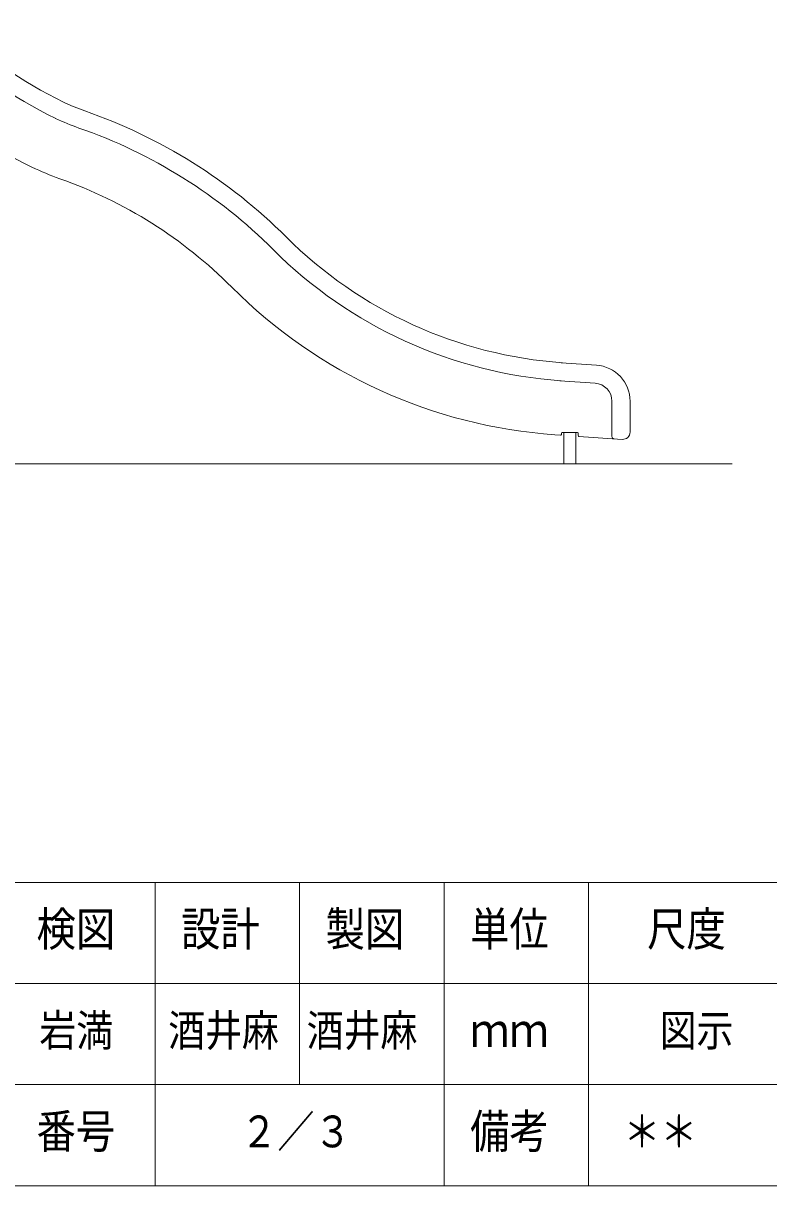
# Model space of a CAD drawing. Units: millimetres on the paper, scale 1:60. Extents: x 0 to 420, y -297 to 594.
# Drawn here: x 160.9 to 212.5, y 15 to 95.5 of the extents above; entities that cross this region are included whole.
import ezdxf
from ezdxf.enums import TextEntityAlignment as Align

# ---------------------------------------------------------------- set-up
doc = ezdxf.new("R2010")
doc.units = ezdxf.units.MM
doc.layers.add('LY_1', color=7, linetype='Continuous', lineweight=18)
doc.styles.add('ＭＳ ゴシック', font='')
doc.styles.get('ＭＳ ゴシック').set_extended_font_data('MS Gothic')

msp = doc.modelspace()

# ---------------------------------------------------------------- linework, layer by layer
at = {"layer": 'LY_1'}
for p, q in [((198.099, 71.989), (200.54, 71.818)), ((198.011, 70.742), (200.453, 70.571)), ((201.616, 69.324), (201.616, 66.886)), ((202.866, 69.324), (202.866, 67.18)), ((197.666, 67.001), (198.063, 66.979)), ((198.116, 67.097), (198.116, 67.029)), ((198.166, 67.147), (199.233, 67.147)), ((199.283, 67.097), (199.283, 66.941)), ((199.329, 66.891), (202.331, 66.681)), ((160, 29), (215, 29)), ((170, 22), (170, 15))]:
    msp.add_line(p, q, dxfattribs=at)
at = {"layer": 'LY_1', "lineweight": 9}
for p, q in [((198.283, 67.149), (198.283, 64.981)), ((199.116, 67.149), (199.116, 64.981)), ((62.781, 64.981), (209.923, 64.981)), ((17.5, 36), (402.5, 36)), ((170, 36), (170, 22)), ((180, 36), (180, 22)), ((190, 36), (190, 15)), ((200, 36), (200, 22)), ((160, 22), (402.5, 22)), ((200, 22), (200, 15)), ((17.5, 15), (402.5, 15))]:
    msp.add_line(p, q, dxfattribs=at)
at = {"layer": 'LY_1'}
for centre, radius, start, end in [((176.805, 117.003), 30, 225.80467, 244.03309), ((176.805, 117.003), 31.25, 225.80467, 244.03309), ((176.805, 117.003), 35, 225, 244.03309), ((169.507, 102.019), 13.333, 244.03309, 250.88527), ((153.134, 54.775), 36.667, 45, 70.88527), ((169.507, 102.019), 14.583, 244.03309, 250.88527), ((153.134, 54.775), 35.417, 45, 70.88527), ((169.507, 102.019), 18.333, 244.03309, 250.57451), ((152.878, 54.865), 31.667, 44.89132, 70.57451), ((200.275, 101.916), 30, 225, 266), ((200.275, 101.916), 31.25, 225, 266), ((200.108, 101.916), 35, 224.89132, 266), ((200.366, 69.324), 2.5, 0, 86), ((200.366, 69.324), 1.25, 0, 86), ((198.066, 67.029), 0.05, 266, 0), ((198.166, 67.097), 0.05, 90, 180), ((199.233, 67.097), 0.05, 0, 90), ((199.333, 66.941), 0.05, 180, 266), ((201.783, 66.886), 0.167, 180, 266), ((202.366, 67.18), 0.5, 266, 0)]:
    msp.add_arc(centre, radius, start, end, dxfattribs=at)

# ---------------------------------------------------------------- texts
at = {"layer": 'LY_1', "style": 'ＭＳ ゴシック', "width": 0.85}
for s, height, p in [('検図', 2.346, (161.8, 30.9)), ('設計', 2.346, (171.8, 30.9)), ('製図', 2.346, (181.8, 30.9)), ('単位', 2.346, (191.8, 30.9)), ('尺度', 2.346, (204.05, 30.9)), ('岩満', 2.199, (162, 24)), ('酒井麻', 2.199, (170.917, 24)), ('酒井麻', 2.199, (180.5, 24)), ('図示', 2.199, (204.917, 24)), ('ｍｍ', 2.346, (191.8, 23.9)), ('番号', 2.346, (161.8, 16.9)), ('２／３', 2.199, (175.917, 17)), ('備考', 2.346, (191.8, 16.9)), ('＊＊', 2.199, (202.417, 17))]:
    msp.add_text(s, height=height, dxfattribs=at).set_placement(p, align=Align.BOTTOM_LEFT)

doc.saveas('drawing.dxf')
